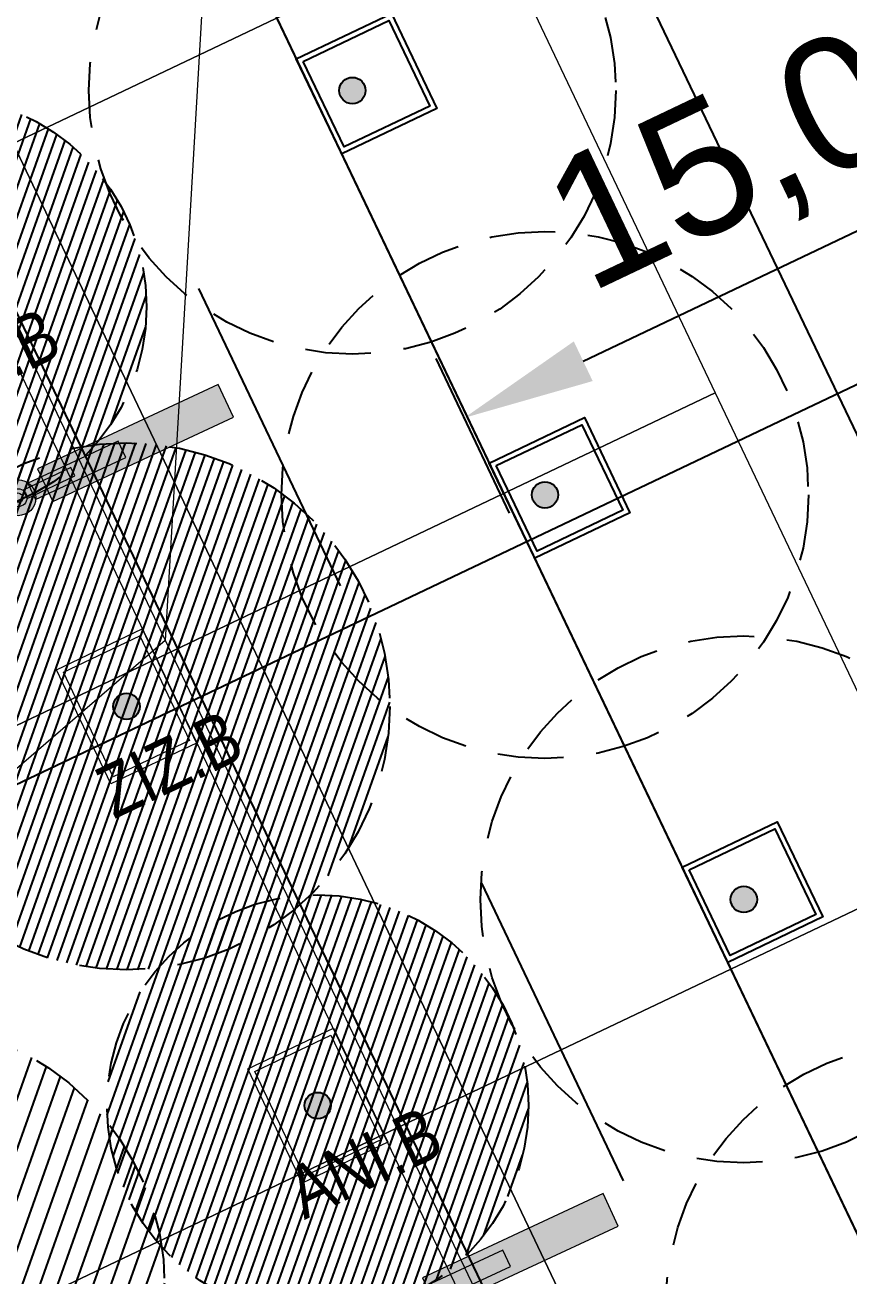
# Model space of a CAD drawing. Header units: metres. Extents: x -686 to 1359326, y 0 to 5497342.
# Drawn here: x 679973.47 to 679989.11, y 2748791.4 to 2748815.14 of the extents above; entities that cross this region are included whole.
import ezdxf
from ezdxf import colors
from ezdxf.entities.mleader import LeaderData, LeaderLine
from ezdxf.enums import TextEntityAlignment as Align
from ezdxf.math import Vec2, Vec3

# ---------------------------------------------------------------- set-up
doc = ezdxf.new("R2010")
doc.units = ezdxf.units.M
doc.header["$LTSCALE"] = 5
for name, pattern in [('XREF_MON_EIT SUPPORT$0$LIM ACERAS$0$PHANTOM2', [1.25, 0.625, -0.125, 0.125, -0.125, 0.125, -0.125]), ('XREF_MON_GENERAL_LAYOUT$0$ACAD_ISO03W100', [30, 12, -18]), ('XREF_MON_SFT_SIDEWALK VEGETATION$0$HIDDEN', [0.375, 0.25, -0.125]), ('XREF_MON_SFT_TREES$0$HIDDEN', [0.375, 0.25, -0.125])]:
    doc.linetypes.add(name, pattern=pattern)
doc.layers.add('00-VIEWORT A1-250', color=7, linetype='Continuous', plot=False)
doc.layers.add('XREF_MON_GENERAL_LAYOUT$0$Vehicles', color=10, linetype='Continuous', plot=False)
for name, color, linetype in [('00_XREF_MON_EIT SUPPORT', 7, 'Continuous'), ('00_XREF_MON_GENERAL LAYOUT', 7, 'Continuous'), ('00_XREF_MON_SHRUBS', 7, 'Continuous'), ('00_XREF_MON_TREES', 250, 'Continuous'), ('00_XREF_MON_URBAN CONTEXT', 7, 'Continuous'), ('XREF_MON_EIT SUPPORT$0$02-L-Material Change', 253, 'Continuous'), ('XREF_MON_EIT SUPPORT$0$L-Eje directivo', 21, 'XREF_MON_EIT SUPPORT$0$LIM ACERAS$0$PHANTOM2'), ('XREF_MON_EIT SUPPORT$0$L-Límite Acera', 9, 'Continuous'), ('XREF_MON_GENERAL_LAYOUT$0$00_Sorround Parcels', 252, 'XREF_MON_GENERAL_LAYOUT$0$ACAD_ISO03W100'), ('XREF_MON_SFT_SIDEWALK VEGETATION$0$SL_TREE_CANOPY', 251, 'XREF_MON_SFT_SIDEWALK VEGETATION$0$HIDDEN'), ('XREF_MON_SFT_SIDEWALK VEGETATION$0$SL_TREE_HATCH_ACACIA_NILOTICA', 252, 'Continuous'), ('XREF_MON_SFT_SIDEWALK VEGETATION$0$SL_TREE_HATCH_ALBIZIA_LEBBECK', 252, 'Continuous'), ('XREF_MON_SFT_SIDEWALK VEGETATION$0$SL_TREE_HATCH_ZIZIPHUS_SPINA', 252, 'Continuous'), ('XREF_MON_SFT_SIDEWALK VEGETATION$0$SL_TREE_LEGEND', 7, 'Continuous'), ('XREF_MON_SFT_SIDEWALK VEGETATION$0$SL_TREE_TRUNK', 251, 'Continuous'), ('XREF_MON_SFT_SIDEWALK VEGETATION$0$Trees_out_of_scope', 7, 'Continuous'), ('XREF_MON_SFT_TREES$0$SL_TREE_CANOPY', 250, 'XREF_MON_SFT_TREES$0$HIDDEN'), ('XREF_MON_SFT_TREES$0$SL_TREE_ID', 250, 'Continuous'), ('XREF_MON_SFT_TREES$0$SL_TREE_LEGEND', 250, 'Continuous'), ('XREF_MON_SFT_TREES$0$SL_TREE_TRUNK', 250, 'Continuous'), ('XREF_MON_SFT_TREES$0$SL_TREE_ZIZIPHUS_SPINA', 252, 'Continuous'), ('XREF_MON_URBAN CONTEXT$0$Parcel', 7, 'Continuous'), ('XREF_MON_URBAN CONTEXT$0$Streets', 7, 'Continuous'), ('XREF_MON_URBAN CONTEXT$0$XREF_MON_EIT SUPPORT', 7, 'Continuous')]:
    doc.layers.add(name, color=color, linetype=linetype)
for name, color, linetype, true_color in [('00_XREF_MON_HSC_LIGHTING DESIGN', 7, 'Continuous', 0xffffff), ('XREF_MON_SFT_SIDEWALK VEGETATION$0$SL_TREE_ACACIA_NILOTICA', 7, 'Continuous', 0x264d00), ('XREF_MON_SFT_SIDEWALK VEGETATION$0$SL_TREE_ALBIZIA_LEBBECK', 7, 'Continuous', 0x9ec82d), ('XREF_MON_SFT_SIDEWALK VEGETATION$0$SL_TREE_ZIZIPHUS_SPINA', 7, 'Continuous', 0x9ec82d)]:
    doc.layers.add(name, color=color, linetype=linetype, true_color=true_color)
for name, color, linetype, lineweight in [('XREF_MON_GENERAL_LAYOUT$0$02-L-Corbes de Nivell 0.25-0.75m', 33, 'Continuous', 5), ('XREF_MON_GENERAL_LAYOUT$0$02-L-Material Change', 251, 'Continuous', 5), ('XREF_MON_GENERAL_LAYOUT$0$04-BK-Tree Pit', 6, 'Continuous', 5), ('XREF_MON_HSC_LIGHTING DESIGN$0$02-L-Lighting System type 3', 252, 'Continuous', 13), ('XREF_MON_HSC_LIGHTING DESIGN$0$02-L-Lighting System type 3 E', 252, 'Continuous', 13), ('XREF_MON_HSC_LIGHTING DESIGN$0$02-L-Lighting System type 3 EE', 252, 'Continuous', 13), ('XREF_MON_SFT_SHRUBS$0$00-Signage', 7, 'Continuous', 0)]:
    doc.layers.add(name, color=color, linetype=linetype, lineweight=lineweight)
doc.layers.add('XREF_MON_SFT_TREES$0$00-GRID_PLANTATION', color=7, linetype='Continuous', lineweight=0, true_color=0xff9c7a)
doc.styles.get("Standard").update_dxf_attribs({"font": 'arial.ttf'})
doc.styles.add('XREF_MON_GENERAL_LAYOUT$0$Standard', font='arial.ttf')
doc.styles.add('XREF_MON_SFT_SHRUBS$0$TER-200', font='ARIALN.TTF', dxfattribs={"height": 1})
doc.styles.add('XREF_MON_SFT_SIDEWALK VEGETATION$0$TER-200', font='ARIALN.TTF', dxfattribs={"height": 1})
doc.styles.add('XREF_MON_SFT_TREES$0$Standard', font='arial.ttf')
doc.dimstyles.new('ISO-25', dxfattribs={"dimtxt": 2.5, "dimasz": 2.5, "dimexe": 1.25, "dimexo": 0.625, "dimtad": 1, "dimtxsty": 'Standard', "dimcen": 2.5, "dimadec": 0, "dimazin": 0, "dimtfac": 1, "dimtmove": 0, "dimatfit": 3, "dimfxl": 1, "dimarcsym": 0})
pattern_1 = [(45.00000000005231, (-3517286.112951742, -2971622.37730958), (-0.1325827270286417, 0.1325827270283996), [])]

# ---------------------------------------------------------------- blocks, each defined once
blk = doc.blocks.new('*D7')
at = {"layer": '00-VIEWORT A1-250', "color": 0, "lineweight": -2, "transparency": 16777216}
for p, q in [((679996.2165286714, 2748812.325763368), (679994.820088416, 2748815.260293465)), ((679984.0666617516, 2748808.75880011), (679993.0997695406, 2748813.057340227)), ((679982.6685480915, 2748805.87875317), (679981.2721078362, 2748808.813283267))]:
    blk.add_line(p, q, dxfattribs=at)
at = {"layer": '00-VIEWORT A1-250', "color": 0, "transparency": 16777216}
for points in [[(679992.9207303674, 2748813.433579626), (679993.2788087139, 2748812.681100828), (679995.357205936, 2748814.131575267)], [(679983.8876225784, 2748809.135039509), (679984.2457009249, 2748808.38256071), (679981.8092253562, 2748807.68456507)]]:
    blk.add_solid(points, dxfattribs=at)
at = {"layer": 'DEFPOINTS', "color": 0, "transparency": 16777216}
for p in [(679995.357205936, 2748814.131575267), (679996.4850874315, 2748811.761404268), (679982.9371068515, 2748805.314394072)]:
    blk.add_point(p, dxfattribs=at)
at = {"layer": '00-VIEWORT A1-250', "color": 0, "transparency": 16777216, "insert": (679987.6690899896, 2748812.82904691), "char_height": 2.5, "attachment_point": 5, "rotation": 25.448143200145612}
blk.add_mtext('15,00', dxfattribs=at)
blk = doc.blocks.new('XREF_MON_GENERAL_LAYOUT$0$ALCORQUE RECTANGULAR')
blk.add_lwpolyline([(679903.3910631917, 2748647.421189263), (679902.7023302435, 2748648.868350914), (679904.6888161644, 2748649.813908814), (679905.3775901177, 2748648.366487041)], close=True)
at = {"layer": 'XREF_MON_GENERAL_LAYOUT$0$02-L-Material Change'}
blk.add_lwpolyline([(679903.3438421336, 2748647.287693149), (679902.5689206708, 2748648.915973995), (679904.7360313635, 2748649.947401842), (679905.5109527239, 2748648.318961552)], close=True, dxfattribs=at)
blk = doc.blocks.new('XREF_MON_GENERAL_LAYOUT')
at = {"layer": 'XREF_MON_GENERAL_LAYOUT$0$00_Sorround Parcels', "lineweight": 9, "ltscale": 0.1}
blk.add_lwpolyline([(679975.0385757964, 2748837.062333208), (680047.1876767208, 2748871.624315915), (680108.5351184853, 2748743.559823646), (680036.385965866, 2748708.997914305)], close=True, dxfattribs=at)
at = {"layer": 'XREF_MON_GENERAL_LAYOUT$0$02-L-Corbes de Nivell 0.25-0.75m', "ltscale": 0.3}
for points in [[(679977.7562855502, 2748831.399772296), (679976.1339888764, 2748803.458578069)], [(679976.1339888761, 2748803.45857807), (679935.9984049591, 2748768.837939283)]]:
    blk.add_lwpolyline(points, dxfattribs=at)
at = {"layer": 'XREF_MON_GENERAL_LAYOUT$0$02-L-Material Change'}
for p, q in [((679958.7294888253, 2748839.211342031), (680027.5913741325, 2748695.010461564)), ((679959.516012536, 2748838.256682945), (680027.9484541069, 2748694.958893254))]:
    blk.add_line(p, q, dxfattribs=at)
at = {"layer": 'XREF_MON_GENERAL_LAYOUT$0$Vehicles', "ltscale": 0.3}
blk.add_lwpolyline([(680033.7521578922, 2748699.049614029), (679965.8347651304, 2748841.268889596)], dxfattribs=at)
at = {"layer": 'XREF_MON_GENERAL_LAYOUT$0$04-BK-Tree Pit', "rotation": 90}
for p in [(3428624.014502435, 2068898.169578517), (3428627.644814631, 2068890.594529406)]:
    blk.add_blockref('XREF_MON_GENERAL_LAYOUT$0$ALCORQUE RECTANGULAR', p, dxfattribs=at)
at = {"style": 'XREF_MON_GENERAL_LAYOUT$0$Standard'}
for tag, height, rotation, p in [('604,00', 1, 330.2642936667779, (679905.770310239, 2748776.557787406)), ('603,00', 1, 330.2642936667779, (679901.860927013, 2748753.477248972)), ('600,00', 1, 133.8259836638873, (679944.5968217494, 2748745.152639077)), ('602,00', 1, 330.2642936667779, (679883.3191980837, 2748738.726865312)), ('601,00', 1, 117.8905743169221, (679920.9720408977, 2748732.870057053)), ('601,00', 1, 330.2642936667779, (679864.7774691544, 2748723.976481652)), ('600,00', 1, 40.88332108062335, (679777.4053656742, 2748705.443575754, 1.169999999973397)), ('602,00', 1, 330.2642936667779, (679941.2749349186, 2748705.483031567)), ('601,00', 1, 40.88332108062335, (679701.7983696235, 2748703.888586182, 1.169999999973397)), ('598,00', 0.9999999999999999, 62.09100844466732, (679810.2666232066, 2748702.618736548)), ('600,00', 1, 330.2642936667779, (679877.7814736818, 2748691.131234986)), ('600,00', 0.9999999999999999, 19.55108886768879, (679920.4438211058, 2748685.495504646)), ('601,00', 1, 330.2642936667779, (679934.8129193163, 2748683.803636156)), ('599,00', 1, 330.2642936667779, (679854.5671008349, 2748679.061113989)), ('600,00', 1, 88.39282059591216, (679743.9134691327, 2748675.571576328)), ('599,00', 0.9999999999999998, 20.60862043003912, (679924.2598928241, 2748675.216416284)), ('601,00', 1, 88.39282059591216, (679728.0345944045, 2748671.317844195, -2)), ('602,00', 1, 88.39282059591216, (679711.8257639392, 2748665.966083916, -1)), ('603,00', 1, 88.39282059591216, (679695.6151318625, 2748660.611015213)), ('599,00', 1, 40.88332108062335, (679788.8072719976, 2748655.829159783, 1.169999999973397)), ('601,00', 1, 40.88332108062335, (679627.6123405045, 2748644.602575284, 1.169999999973397)), ('603,00', 0.9999999999999999, 41.70580600405471, (679702.4989019763, 2748628.484392532, 1.169999999925494)), ('600,00', 1, 40.88332108062335, (679645.924961585, 2748597.926138933, 1.169999999973397)), ('599,00', 1, 34.22767859632935, (679673.5743901337, 2748555.136007577, 5.33999999991769))]:
    blk.add_attdef(tag, text='', height=height, rotation=rotation, dxfattribs=at).set_placement(p, align=Align.MIDDLE)
at = {"ltscale": 0.3, "style": 'XREF_MON_GENERAL_LAYOUT$0$Standard'}
for tag, height, rotation, p in [('603,50', 1, 330.2642936667779, (679911.500620042, 2748760.570188188)), ('602,50', 1, 330.2642936667779, (679892.8646878856, 2748745.846442295)), ('600,50', 1, 133.8259836638873, (679933.0482653556, 2748738.729379551)), ('601,50', 1, 330.2642936667779, (679873.5807466183, 2748731.671495228)), ('601,50', 0.9999999999999999, 101.285674792814, (679909.5220062692, 2748726.945334854)), ('602,50', 1, 330.2642936667779, (679948.6248547818, 2748713.859774644)), ('600,50', 1, 39.60595393010205, (679743.242567131, 2748706.971262414)), ('600,50', 1, 330.2642936667779, (679880.2659989139, 2748702.726026631)), ('600,50', 0.9999999999999999, 17.35374479888441, (679917.6150982407, 2748690.553931213)), ('599,50', 1, 330.2642936667779, (679867.1974978975, 2748684.716235158)), ('599,50', 0.9999999999999999, 18.89438680505554, (679921.7103896159, 2748680.578430657)), ('599,50', 1, 39.60595393010205, (679778.9914550197, 2748677.241243556)), ('600,50', 1, 88.39282059591216, (679735.9248694875, 2748673.586085743)), ('601,50', 1, 88.39282059591216, (679719.9062925801, 2748668.580993867)), ('602,50', 1, 88.39282059591216, (679703.4737899266, 2748663.451811911)), ('598,50', 1, 330.2642936667779, (679861.7651457089, 2748662.396830559)), ('601,50', 1, 39.60595393010205, (679610.5132742386, 2748662.061190253)), ('600,00', 0.9999999999999999, 41.70580600405471, (679752.30764285, 2748637.685423907)), ('601,00', 0.9999999999999999, 41.70580600405471, (679736.0440844187, 2748634.537594622)), ('599,00', 0.9999999999999999, 35.08346035422691, (679763.0433427037, 2748634.41500971, 1.169999999925494)), ('602,00', 0.9999999999999999, 41.70580600405471, (679720.1743132578, 2748633.095905716, 1.169999999925494)), ('600,00', 0.9999999999999999, 35.08346035422691, (679747.0628417195, 2748629.903108784, 1.169999999925494)), ('601,00', 0.9999999999999999, 35.08346035422691, (679731.2455695962, 2748625.23889635, 1.169999999925494)), ('600,50', 1, 39.60595393010205, (679636.919713499, 2748621.33866227)), ('602,00', 0.9999999999999999, 35.08346035422691, (679715.3997742002, 2748620.639385471, 1.169999999925494)), ('599,50', 1, 28.76039513677905, (679659.4816038228, 2748574.323313434))]:
    blk.add_attdef(tag, text='', height=height, rotation=rotation, dxfattribs=at).set_placement(p, align=Align.MIDDLE)
blk = doc.blocks.new('XREF_MON_EIT SUPPORT$0$ALCORQUE 1.8X1.8 con borde')
at = {"layer": 'XREF_MON_EIT SUPPORT$0$02-L-Material Change', "color": 254}
for points in [[(679587.3859499914, 2748672.46914738), (679589.191899391, 2748673.328534815), (679590.0512868272, 2748671.522585416), (679588.2453374275, 2748670.66319798), (679587.3859499914, 2748672.46914738)], [(679587.5192168329, 2748672.421819282), (679589.1445712929, 2748673.195267974), (679589.9180199852, 2748671.569913514), (679588.2926655255, 2748670.796464822), (679587.5192168333, 2748672.421819282)]]:
    blk.add_lwpolyline(points, dxfattribs=at)
blk = doc.blocks.new('XREF_MON_EIT SUPPORT')
at = {"layer": 'XREF_MON_EIT SUPPORT$0$L-Eje directivo', "color": 32, "ltscale": 10}
blk.add_lwpolyline([(679594.4944364354, 2748669.760845549), (679960.6510241738, 2748844.00181334), (680032.4099104856, 2748693.205203378), (679666.2523477412, 2748518.963495133), (679594.4934041499, 2748669.760354322)], dxfattribs=at)
at = {"layer": 'XREF_MON_EIT SUPPORT$0$L-Límite Acera'}
blk.add_lwpolyline([(680033.752093577, 2748699.049748715), (679965.8368414247, 2748841.264541821)], dxfattribs=at)
at = {"layer": 'XREF_MON_EIT SUPPORT$0$02-L-Material Change', "color": 254, "rotation": 0.08615487837124504}
for p in [(4525.141667923982, -876.7510508819722), (4528.804626896826, -884.4213007295181), (4532.467585870021, -892.0915505784603)]:
    blk.add_blockref('XREF_MON_EIT SUPPORT$0$ALCORQUE 1.8X1.8 con borde', p, dxfattribs=at)
blk = doc.blocks.new('XREF_MON_URBAN CONTEXT')
at = {"layer": 'XREF_MON_URBAN CONTEXT$0$Parcel'}
blk.add_lwpolyline([(680108.5393064414, 2748743.561816551), (680036.3901538218, 2748708.999907208), (679975.0427637516, 2748837.064326109), (680047.1918894418, 2748871.626257121), (680108.5393064414, 2748743.561816551)], close=True, dxfattribs=at)
at = {"layer": 'XREF_MON_URBAN CONTEXT$0$Streets'}
blk.add_lwpolyline([(679957.7701000004, 2748842.112199999), (679957.7942000004, 2748842.061599999), (680028.8271000003, 2748693.778200001)], dxfattribs=at)
at = {"layer": 'XREF_MON_URBAN CONTEXT$0$XREF_MON_EIT SUPPORT'}
blk.add_blockref('XREF_MON_EIT SUPPORT', (0, 0), dxfattribs=at)
blk = doc.blocks.new('*U443')
h = blk.add_hatch(color=256)
h.dxf.hatch_style = 1
h.paths.add_polyline_path([(0.1741180677402275, -0.01681959030214432), (1.077107386745836, 0.4128434052673923), (0.9997680475433193, 0.5753814826884016), (0.09677872853771112, 0.145718487118865)])
h = blk.add_hatch(color=256)
h.dxf.hatch_style = 1
h.paths.add_polyline_path([(-0.09677872749401936, -0.1457184887089274), (-0.9997680464996278, -0.5753814842784641), (-1.077107385702145, -0.4128434068574541), (-0.1741180666965363, 0.01681958871208255)])
edge = h.paths.add_edge_path(flags=17)
edge.add_arc((2.48404284627263e-10, -1.283617738747237e-10), 0.09, -154.5538251013464, 205.4461748986536)
at = {"color": 9}
blk.add_lwpolyline([(0.1741180677402275, -0.01681959030214432), (1.077107386745836, 0.4128434052673923), (0.9997680475433193, 0.5753814826884016), (0.09677872853771112, 0.145718487118865)], close=True, dxfattribs=at)
blk.add_lwpolyline([(-0.09677872754924303, -0.1457184887768654), (-0.9997680465548514, -0.575381484346402), (-1.077107385757368, -0.4128434069253925), (-0.1741180667517598, 0.01681958864414418)], close=True)
blk.add_circle((1.931807948598598e-10, -1.963001403449404e-10), 0.09)
blk = doc.blocks.new('*U435')
h = blk.add_hatch(color=193)
h.dxf.hatch_style = 1
h.paths.add_polyline_path([(0.329247682578754, -0.03439476901304295), (2.044367989673303, 0.7653789648422975), (1.900408717579341, 1.074100620119317), (0.1852884104847927, 0.2743268862639763)])
h = blk.add_hatch(color=256)
h.dxf.hatch_style = 1
edge = h.paths.add_edge_path()
edge.add_arc((1.931810335520421e-10, -1.963003093408133e-10), 0.1703183287691064, 0, 360)
h = blk.add_hatch(color=256)
h.dxf.hatch_style = 1
h.paths.add_polyline_path([(-0.1852884088721674, -0.2743268889323017), (-1.900408715966716, -1.074100622787642), (-2.044367988060677, -0.7653789675106238), (-0.3292476809661287, 0.03439476634471651)])
at = {"color": 193}
blk.add_lwpolyline([(0.3292476824732498, -0.03439476914079396), (2.044367989567798, 0.7653789647145465), (1.900408717473837, 1.074100619991565), (0.1852884103792885, 0.2743268861362254)], close=True, dxfattribs=at)
blk.add_lwpolyline([(-0.1852884088721674, -0.2743268889323017), (-1.900408715966716, -1.074100622787642), (-2.044367988060677, -0.7653789675106238), (-0.3292476809661287, 0.03439476634471651)], close=True)
blk.add_circle((1.931810335520421e-10, -1.963003093408133e-10), 0.1703183287691064)
blk = doc.blocks.new('XREF_MON_HSC_LIGHTING DESIGN')
at = {"layer": 'XREF_MON_HSC_LIGHTING DESIGN$0$02-L-Lighting System type 3'}
blk.add_blockref('*U443', (679973.3378329388, 2748806.168924673), dxfattribs=at)
at = {"layer": 'XREF_MON_HSC_LIGHTING DESIGN$0$02-L-Lighting System type 3 E', "rotation": 359.9920404794511}
for p in [(679973.3378482093, 2748806.168931945), (679980.6421191284, 2748790.818113519)]:
    blk.add_blockref('*U435', p, dxfattribs=at)
at = {"layer": 'XREF_MON_HSC_LIGHTING DESIGN$0$02-L-Lighting System type 3 EE', "xscale": 2, "yscale": 2, "zscale": 2, "rotation": 359.9920404794511}
for p in [(679973.3378482093, 2748806.168931945), (679980.6421191284, 2748790.818113519)]:
    blk.add_blockref('*U435', p, dxfattribs=at)
blk = doc.blocks.new('XREF_MON_SFT_TREES$0$Ziziphus_spina_christi')
h = blk.add_hatch()
h.set_pattern_fill('ANSI31', color=256, scale=0.1)
h.set_pattern_definition([(45, (0, 0), (-0.2245064030267289, 0.2245064030267289), [])])
edge = h.paths.add_edge_path()
edge.add_arc((-6.661338147750939e-16, -8.881784197001252e-16), 5.000000000000001, 0, 360)
at = {"layer": 'XREF_MON_SFT_TREES$0$SL_TREE_TRUNK'}
h = blk.add_hatch(color=256, dxfattribs=at)
h.dxf.hatch_style = 1
edge = h.paths.add_edge_path()
edge.add_arc((0, 0), 0.2500003876001918, 0, 360)
at = {"layer": 'XREF_MON_SFT_TREES$0$SL_TREE_CANOPY', "linetype": 'XREF_MON_SFT_TREES$0$HIDDEN'}
blk.add_circle((0, 0), 5, dxfattribs=at)
at = {"layer": 'XREF_MON_SFT_TREES$0$SL_TREE_TRUNK'}
blk.add_circle((0, 0), 0.2500003876001918, dxfattribs=at)
at = {"layer": 'XREF_MON_SFT_TREES$0$SL_TREE_ID', "style": 'XREF_MON_SFT_TREES$0$Standard'}
blk.add_attdef('ID', (-1.090554446818487, 0.7152588476904356), '', height=0.8, rotation=0.000420918299423, dxfattribs=at)
at = {"layer": 'XREF_MON_SFT_TREES$0$SL_TREE_LEGEND', "style": 'XREF_MON_SFT_TREES$0$Standard'}
blk.add_attdef('NOMBRE_ESPECIE', (-1.464163609154383, -1.887849904743556), '', height=0.8, rotation=0.000420918299423, dxfattribs=at)
blk = doc.blocks.new('XREF_MON_SFT_TREES')
at = {"layer": 'XREF_MON_SFT_TREES$0$00-GRID_PLANTATION'}
for points in [[(679968.9495367518, 2748821.922345252), (679977.97931619, 2748826.219214263), (679982.2761852011, 2748817.189434824), (679973.2464057627, 2748812.892565813)], [(679973.2464057625, 2748812.892565814), (679982.2761852007, 2748817.189434825), (679986.5730542116, 2748808.159655386), (679977.5432747733, 2748803.862786375)], [(679964.2166263245, 2748808.595696802), (679973.246405763, 2748812.892565813), (679977.5432747734, 2748803.862786375), (679968.5134953354, 2748799.565917363)], [(679977.5432747733, 2748803.862786375), (679986.5730542116, 2748808.159655386), (679990.8699232225, 2748799.129875947), (679981.8401437842, 2748794.833006936)], [(679968.5134953354, 2748799.565917363), (679977.5432747734, 2748803.862786375), (679981.8401437843, 2748794.833006936), (679972.8103643458, 2748790.536137925)], [(679981.8401437842, 2748794.833006937), (679990.8699232225, 2748799.129875948), (679995.166792233, 2748790.100096509), (679986.1370127946, 2748785.803227498)], [(679972.8103643458, 2748790.536137925), (679981.8401437843, 2748794.833006937), (679986.1370127948, 2748785.803227498), (679977.1072333565, 2748781.506358487)]]:
    blk.add_lwpolyline(points, close=True, dxfattribs=at)
at = {"layer": 'XREF_MON_SFT_TREES$0$SL_TREE_ZIZIPHUS_SPINA', "rotation": 25.44812939262281}
blk.add_blockref('XREF_MON_SFT_TREES$0$Ziziphus_spina_christi', (679971.122128223, 2748791.204591257), dxfattribs=at).add_auto_attribs({'ID': 'Z27', 'NOMBRE_ESPECIE': 'ZIZ.C'})
blk = doc.blocks.new('XREF_MON_SFT_SIDEWALK VEGETATION$0$Albizia_lebbeck')
at = {"layer": 'XREF_MON_SFT_SIDEWALK VEGETATION$0$SL_TREE_HATCH_ALBIZIA_LEBBECK'}
h = blk.add_hatch(dxfattribs=at)
h.set_pattern_fill('ANSI31', color=256, scale=1.500002325601152, angle=3.180554681463517e-14)
h.set_pattern_definition([(44.99999999999994, (-3517286.112954457, -2971622.377306366), (-0.1325827270285208, 0.1325827270285206), [])])
edge = h.paths.add_edge_path()
edge.add_arc((0, 4.656612873077393e-10), 4.999999999981005, -25.44812939262281, 334.5518706073772)
at = {"layer": 'XREF_MON_SFT_SIDEWALK VEGETATION$0$SL_TREE_TRUNK'}
h = blk.add_hatch(color=256, dxfattribs=at)
h.dxf.hatch_style = 1
edge = h.paths.add_edge_path()
edge.add_arc((2.328306436538696e-10, 0), 0.2500003876001918, 0, 360)
at = {"layer": 'XREF_MON_SFT_SIDEWALK VEGETATION$0$SL_TREE_CANOPY', "linetype": 'XREF_MON_SFT_SIDEWALK VEGETATION$0$HIDDEN'}
blk.add_circle((2.328306436538696e-10, 0), 5, dxfattribs=at)
at = {"layer": 'XREF_MON_SFT_SIDEWALK VEGETATION$0$SL_TREE_TRUNK'}
blk.add_circle((2.328306436538696e-10, 0), 0.2500003876001918, dxfattribs=at)
at = {"layer": 'XREF_MON_SFT_SIDEWALK VEGETATION$0$SL_TREE_LEGEND', "insert": (-1.314771543471096, -0.6361505817120303), "char_height": 1.000001550400767, "attachment_point": 1, "rotation": 0.012362144525415425, "style": 'XREF_MON_SFT_SIDEWALK VEGETATION$0$TER-200'}
blk.add_mtext_dynamic_manual_height_columns('ALB.B', width=38.77958347063934, gutter_width=12.50001938000959, heights=[0], dxfattribs=at)
blk = doc.blocks.new('XREF_MON_SFT_SIDEWALK VEGETATION$0$Ziziphus_spina_christi')
at = {"layer": 'XREF_MON_SFT_SIDEWALK VEGETATION$0$SL_TREE_HATCH_ZIZIPHUS_SPINA'}
h = blk.add_hatch(dxfattribs=at)
h.set_pattern_fill('ANSI31', color=256, scale=1.500002325601151, angle=5.233920783816363e-11)
h.set_pattern_definition(pattern_1)
edge = h.paths.add_edge_path()
edge.add_arc((-6.661338147750939e-16, -8.881784197001252e-16), 5.000000000000001, 0, 360)
at = {"layer": 'XREF_MON_SFT_SIDEWALK VEGETATION$0$SL_TREE_TRUNK'}
h = blk.add_hatch(color=256, dxfattribs=at)
h.dxf.hatch_style = 1
edge = h.paths.add_edge_path()
edge.add_arc((0, 0), 0.2500003876001918, 0, 360)
at = {"layer": 'XREF_MON_SFT_SIDEWALK VEGETATION$0$SL_TREE_CANOPY', "linetype": 'XREF_MON_SFT_SIDEWALK VEGETATION$0$HIDDEN'}
blk.add_circle((0, 0), 5, dxfattribs=at)
at = {"layer": 'XREF_MON_SFT_SIDEWALK VEGETATION$0$SL_TREE_TRUNK'}
blk.add_circle((0, 0), 0.2500003876001918, dxfattribs=at)
at = {"layer": 'XREF_MON_SFT_SIDEWALK VEGETATION$0$SL_TREE_LEGEND', "insert": (-1.138389419630528, -0.8359255273324138), "char_height": 1, "attachment_point": 1, "style": 'XREF_MON_SFT_SIDEWALK VEGETATION$0$TER-200'}
blk.add_mtext_dynamic_manual_height_columns('ZIZ.B', width=38.77952334683659, gutter_width=12.5, heights=[0], dxfattribs=at)
blk = doc.blocks.new('XREF_MON_SFT_SIDEWALK VEGETATION$0$Acacia_nilotica')
at = {"layer": 'XREF_MON_SFT_SIDEWALK VEGETATION$0$SL_TREE_HATCH_ACACIA_NILOTICA'}
h = blk.add_hatch(dxfattribs=at)
h.set_pattern_fill('ANSI31', color=256, scale=1.500002325601151, angle=5.233920783816363e-11)
h.set_pattern_definition(pattern_1)
edge = h.paths.add_edge_path()
edge.add_arc((-6.661338147750939e-16, -8.881784197001252e-16), 3.999999999999999, 0, 360)
at = {"layer": 'XREF_MON_SFT_SIDEWALK VEGETATION$0$SL_TREE_TRUNK'}
h = blk.add_hatch(color=256, dxfattribs=at)
h.dxf.hatch_style = 1
edge = h.paths.add_edge_path()
edge.add_arc((0, 0), 0.2500003876001918, 0, 360)
at = {"layer": 'XREF_MON_SFT_SIDEWALK VEGETATION$0$SL_TREE_CANOPY', "linetype": 'XREF_MON_SFT_SIDEWALK VEGETATION$0$HIDDEN'}
blk.add_circle((0, 0), 4, dxfattribs=at)
at = {"layer": 'XREF_MON_SFT_SIDEWALK VEGETATION$0$SL_TREE_TRUNK'}
blk.add_circle((0, 0), 0.2500003876001918, dxfattribs=at)
at = {"layer": 'XREF_MON_SFT_SIDEWALK VEGETATION$0$SL_TREE_LEGEND', "insert": (-1.163473651278764, -0.8530613644979894), "char_height": 1, "attachment_point": 1, "style": 'XREF_MON_SFT_SIDEWALK VEGETATION$0$TER-200'}
blk.add_mtext_dynamic_manual_height_columns('ANI.B', width=38.77952334683659, gutter_width=12.5, heights=[0], dxfattribs=at)
blk = doc.blocks.new('XREF_MON_SFT_SIDEWALK VEGETATION$0$trees_outofboundaries')
at = {"layer": 'XREF_MON_SFT_SIDEWALK VEGETATION$0$SL_TREE_TRUNK'}
h = blk.add_hatch(color=256, dxfattribs=at)
h.dxf.hatch_style = 1
edge = h.paths.add_edge_path()
edge.add_arc((0, 0), 0.2500003876001918, 0, 360)
at = {"layer": 'XREF_MON_SFT_SIDEWALK VEGETATION$0$SL_TREE_CANOPY', "linetype": 'XREF_MON_SFT_SIDEWALK VEGETATION$0$HIDDEN'}
blk.add_circle((0, 0), 5, dxfattribs=at)
at = {"layer": 'XREF_MON_SFT_SIDEWALK VEGETATION$0$SL_TREE_TRUNK'}
blk.add_circle((0, 0), 0.2500003876001918, dxfattribs=at)
blk = doc.blocks.new('XREF_MON_SFT_SIDEWALK VEGETATION')
at = {"layer": 'XREF_MON_SFT_SIDEWALK VEGETATION$0$SL_TREE_ACACIA_NILOTICA', "rotation": 25.44812939262281}
for p in [(679971.777142576, 2748809.789708578), (679979.0273956535, 2748794.634489587), (679982.6368209836, 2748787.049501203)]:
    blk.add_blockref('XREF_MON_SFT_SIDEWALK VEGETATION$0$Acacia_nilotica', p, dxfattribs=at)
at = {"layer": 'XREF_MON_SFT_SIDEWALK VEGETATION$0$SL_TREE_ALBIZIA_LEBBECK', "rotation": 25.44812939262281}
blk.add_blockref('XREF_MON_SFT_SIDEWALK VEGETATION$0$Albizia_lebbeck', (679967.9099011505, 2748817.916481848), dxfattribs=at)
at = {"layer": 'XREF_MON_SFT_SIDEWALK VEGETATION$0$SL_TREE_ZIZIPHUS_SPINA', "rotation": 25.44812939262281}
blk.add_blockref('XREF_MON_SFT_SIDEWALK VEGETATION$0$Ziziphus_spina_christi', (679975.3970834576, 2748802.209538698), dxfattribs=at)
at = {"layer": 'XREF_MON_SFT_SIDEWALK VEGETATION$0$Trees_out_of_scope'}
for p in [(679979.6846931818, 2748813.895456113), (679983.3403067815, 2748806.221713046), (679987.1146082114, 2748798.546303828), (679990.6362913823, 2748790.83107438)]:
    blk.add_blockref('XREF_MON_SFT_SIDEWALK VEGETATION$0$trees_outofboundaries', p, dxfattribs=at)
blk = doc.blocks.new('XREF_MON_SFT_SHRUBS')
at = {"layer": 'XREF_MON_SFT_SHRUBS$0$00-Signage'}
ml = blk.add_multileader_mtext('Standard', dxfattribs=at)
ml.set_content('56-STI', color=256, style='XREF_MON_SFT_SHRUBS$0$TER-200')
ml.set_leader_properties(color=256)
ml.build(insert=Vec2(0, 0))
ml.multileader.update_dxf_attribs({"text_left_attachment_type": 2, "dogleg_length": 0.15, "arrow_head_size": 0.05})
ctx = ml.context
ctx.base_point, ctx.char_height, ctx.arrow_head_size, ctx.landing_gap_size, ctx.plane_origin, ctx.plane_x_axis, ctx.plane_y_axis = Vec3(1359324.784299112, 5497340.857838331), 0.5, 0.05, 0.09000000000000001, Vec3(1359310.258137395, 5497335.529856739), Vec3(0.9018627925046974, 0.4320225729005712), Vec3(-0.4320225729005712, 0.9018627925046974)
ctx.left_attachment = 2
notes = []
notes.append((ctx, [(0, (0, 0, 0), (0, 0), (1, 0), 1, [])]))
ctx.mtext.insert, ctx.mtext.text_direction, ctx.mtext.rotation, ctx.mtext.width, ctx.mtext.defined_height, ctx.mtext.flow_direction = Vec3(1359324.753703762, 5497341.130029683), Vec3(0.9018627925046974, 0.4320225729005713), 0.4467342368774118, 0.5535869862902365, 0.1552189861971758, 5
for ctx, leaders in notes:
    for number, flags, end, landing, length, lines in leaders:
        leader = LeaderData()
        leader.index, (leader.has_last_leader_line, leader.has_dogleg_vector, leader.attachment_direction) = number, flags
        leader.last_leader_point, leader.dogleg_vector, leader.dogleg_length = Vec3(end), Vec3(landing), length
        for number, points, colour, breaks in lines:
            line = LeaderLine()
            line.index, line.vertices, line.color, line.breaks = number, Vec3.list(points), colors.encode_raw_color(colour), breaks
            leader.lines.append(line)
        ctx.leaders.append(leader)

msp = doc.modelspace()

# ---------------------------------------------------------------- linework, layer by layer
at = {"layer": '00-VIEWORT A1-250', "color": 3}
msp.add_lwpolyline([(679903.3408551274, 2748611.294234752), (679842.7569059364, 2748738.607538429), (679996.4850874313, 2748811.761404269), (680057.0690366223, 2748684.448100591)], close=True, dxfattribs=at)

# ---------------------------------------------------------------- block references
at = {"layer": '00_XREF_MON_EIT SUPPORT'}
msp.add_blockref('XREF_MON_EIT SUPPORT', (0, 0), dxfattribs=at)
at = {"layer": '00_XREF_MON_GENERAL LAYOUT'}
msp.add_blockref('XREF_MON_GENERAL_LAYOUT', (0, 0), dxfattribs=at)
msp.add_blockref('XREF_MON_GENERAL_LAYOUT', (0, 0), dxfattribs=at)
at = {"layer": '00_XREF_MON_HSC_LIGHTING DESIGN'}
msp.add_blockref('XREF_MON_HSC_LIGHTING DESIGN', (0, 0), dxfattribs=at)
at = {"layer": '00_XREF_MON_URBAN CONTEXT'}
msp.add_blockref('XREF_MON_URBAN CONTEXT', (0, 0), dxfattribs=at)

# ---------------------------------------------------------------- dimensions: what is measured, and where the dimension line sits
at = {"layer": '00-VIEWORT A1-250', "color": 3}
dim = msp.add_linear_dim(base=(679995.357205936, 2748814.131575267), p1=(679982.9371068515, 2748805.314394072), p2=(679996.4850874315, 2748811.761404269), angle=25.44814320014559, dimstyle='ISO-25', override={"dimzin": 1}, dxfattribs=at)
dim.commit()
dim.dimension.update_dxf_attribs({"geometry": '*D7', "text_midpoint": (679987.6690899896, 2748812.82904691)})

# ---------------------------------------------------------------- next in the draw order: block references
at = {"layer": '00_XREF_MON_TREES'}
msp.add_blockref('XREF_MON_SFT_TREES', (0, 0), dxfattribs=at)

# ---------------------------------------------------------------- next in the draw order: block references
at = {"layer": '00_XREF_MON_SHRUBS'}
msp.add_blockref('XREF_MON_SFT_SHRUBS', (0, 0), dxfattribs=at)
at = {"layer": '00_XREF_MON_TREES'}
msp.add_blockref('XREF_MON_SFT_SIDEWALK VEGETATION', (0, 0), dxfattribs=at)

doc.saveas('drawing.dxf')
